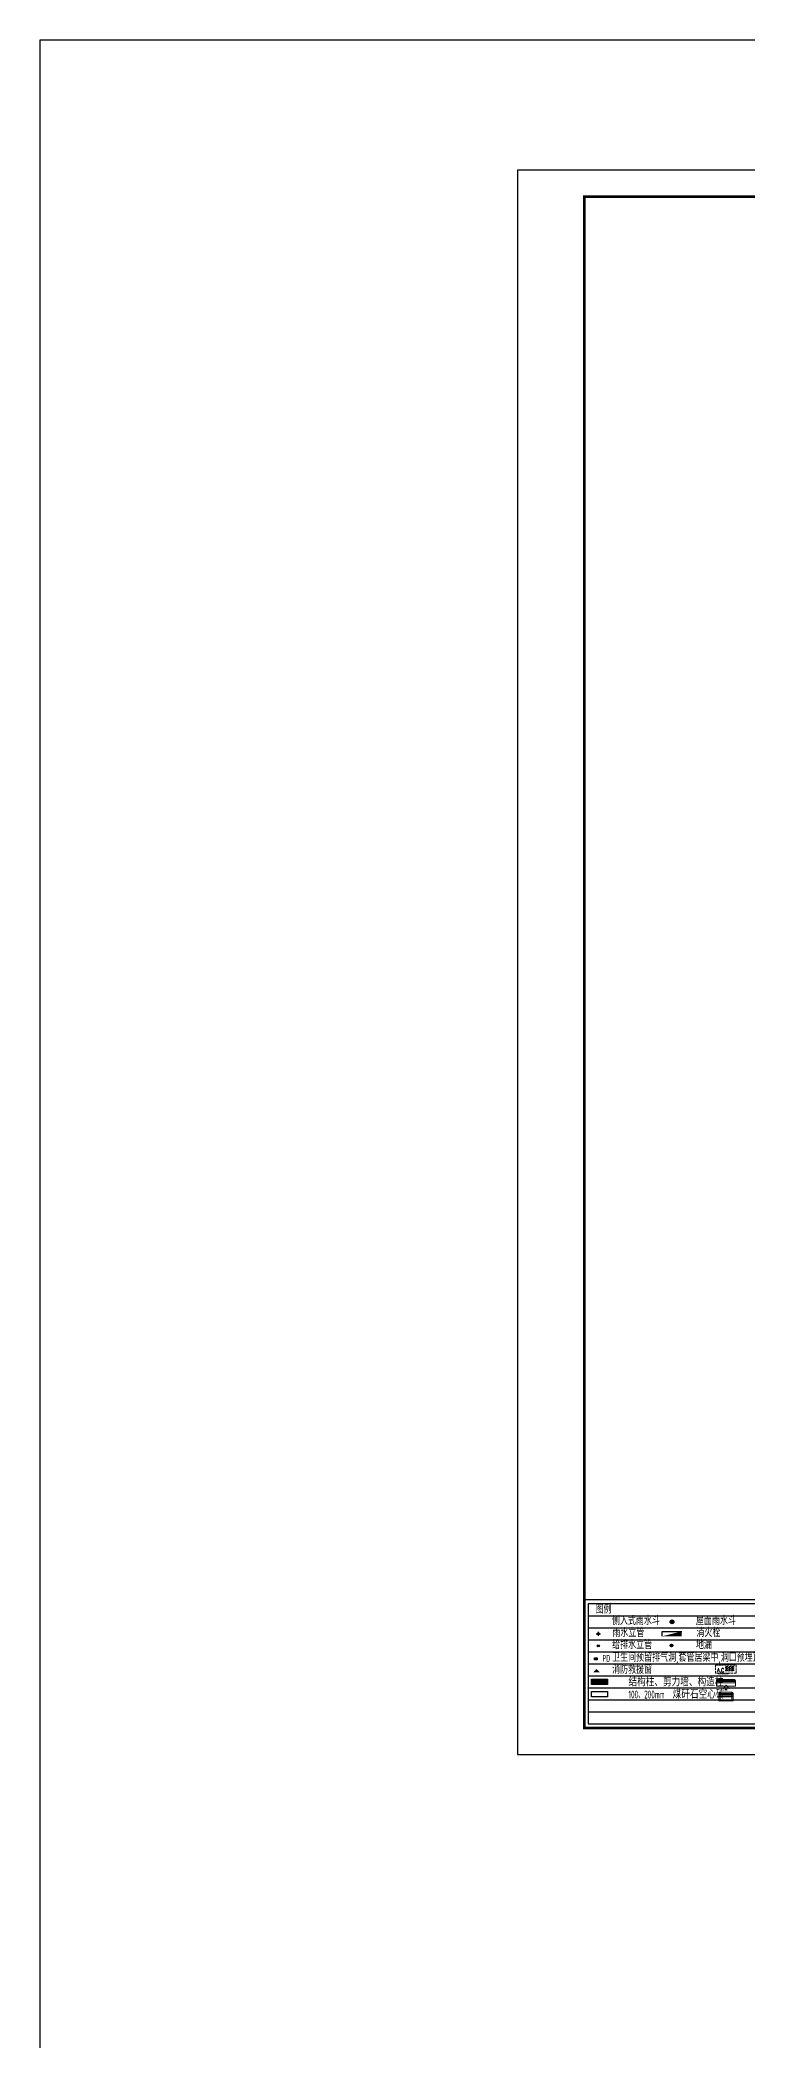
# Model space of a CAD drawing. Extents: x 1188826 to 1909461, y 608442 to 1651179.
# Drawn here: x 1454055 to 1480564, y 1101618 to 1176593 of the extents above; entities that cross this region are included whole.
import ezdxf

# ---------------------------------------------------------------- set-up
doc = ezdxf.new("R2010")
doc.units = 0
doc.header["$LTSCALE"] = 1000
doc.header["$MEASUREMENT"] = 0
for name, pattern in [('__DASH', [0.35, 0.25, -0.1]), ('CONTINOUS', [0]), ('DASH', [0.35, 0.25, -0.1])]:
    doc.linetypes.add(name, pattern=pattern)
for name, color, linetype in [('00-地漏', 43, 'Continuous'), ('__0', 7, 'Continuous'), ('AE-FLDR-ROOF', 61, 'Continuous'), ('PUB_TEXT', 4, 'Continuous'), ('Z3-建筑外边线', 157, 'Continuous'), ('保温', 6, 'Continuous'), ('图框', 140, 'Continuous'), ('地漏', 43, 'Continuous'), ('房间名称', 255, 'Continuous'), ('留孔', 1, 'Continuous'), ('看线', 8, 'Continuous'), ('雨水立管', 160, 'Continuous'), ('预留孔', 240, 'Continuous')]:
    doc.layers.add(name, color=color, linetype=linetype)
doc.layers.add('DIM_MODI', color=1, linetype='Continuous', plot=False)
doc.layers.add('消火栓', color=1, linetype='CONTINOUS', plot=False)
doc.layers.add('WALL', color=9, linetype='Continuous', lineweight=40)
doc.layers.add('平面-空调预留孔', color=173, linetype='Continuous', lineweight=15)
doc.styles.add('_TCH_DIM', font='SIMPLEX.shx', dxfattribs={"width": 0.7, "bigfont": 'GBCBIG.shx'})
doc.styles.get("Standard").update_dxf_attribs({"font": 'gbenor.shx', "bigfont": 'gbcbig.shx'})
doc.styles.add('房间名称', font='TSSDENG', dxfattribs={"width": 0.8, "bigfont": 'HZTXT'})

# ---------------------------------------------------------------- blocks, each defined once
blk = doc.blocks.new('地漏')
at = {"layer": '00-地漏', "color": 8}
for p, q in [((261881, 761590), (261803, 761667)), ((261912, 761607), (261820, 761699)), ((261929, 761636), (261846, 761715))]:
    blk.add_line(p, q, dxfattribs=at)
at = {"layer": '00-地漏'}
blk.add_ellipse((261866, 761653), major_axis=(-65, 0), ratio=1, start_param=-1.570626514069458, end_param=4.712558793110128, dxfattribs=at)
blk = doc.blocks.new('W-drain-1')
for p, q in [((-270, 30), (-210, 30)), ((-266, 45), (-214, 45)), ((-266, 15), (-214, 15)), ((-255, 56), (-255, 4)), ((-240, 60), (-240, 0)), ((-225, 56), (-225, 4))]:
    blk.add_line(p, q)
blk.add_circle((-240, 30), 30)
blk = doc.blocks.new('y')
at = {"layer": '雨水立管'}
for p, q in [((100, 0), (-100, 0)), ((0, 100), (0, -100))]:
    blk.add_line(p, q, dxfattribs=at)
for radius in [55, 29.7]:
    blk.add_circle((0, 0), radius, dxfattribs=at)
blk = doc.blocks.new('A$C346954FD')
at = {"layer": '消火栓'}
for p, q in [((650, 0), (0, 0)), ((650, 160), (650, 0))]:
    blk.add_line(p, q, dxfattribs=at)
blk.add_solid([(650, 160), (0, 0), (0, 160)], dxfattribs=at)
blk = doc.blocks.new('A$C1AAF19CD')
at = {"layer": '预留孔', "linetype": '__DASH', "ltscale": 0.2}
for p, q in [((35, -10), (235, 140)), ((235, -10), (35, 140))]:
    blk.add_line(p, q, dxfattribs=at)
blk.add_lwpolyline([(0, 65), (270, 65)], dxfattribs=at)
at = {"layer": '预留孔', "ltscale": 0.2}
blk.add_lwpolyline([(35, -10), (35, 140), (235, 140), (235, -10), (35, -10)], dxfattribs=at)
blk = doc.blocks.new('gsergvr')
at = {"layer": '平面-空调预留孔', "linetype": 'DASH', "ltscale": 0.3}
for p, q in [((34075, 17176), (34075, 17166)), ((34085, 17156), (34438, 17156)), ((34448, 17166), (34448, 17176))]:
    blk.add_line(p, q, dxfattribs=at)
blk.add_lwpolyline([(34729, 17176), (33989, 17176, -0.414214), (33969, 17196), (33969, 17466, -0.414214), (33989, 17486), (34729, 17486, -0.414214), (34749, 17466), (34749, 17196, -0.414214)], format="xyb", close=True, dxfattribs=at)
for points in [[(34679, 17515), (34260, 17515), (34260, 17500), (34679, 17500)], [(34658, 17428), (34343, 17428), (34343, 17399), (34658, 17399)], [(34658, 17362), (34343, 17362), (34343, 17333), (34658, 17333)], [(34658, 17296), (34343, 17296), (34343, 17267), (34658, 17267)]]:
    blk.add_lwpolyline(points, close=True, dxfattribs=at)
for centre, start, end in [((34085, 17166), 180, 270), ((34438, 17166), 270, 0)]:
    blk.add_arc(centre, 10, start, end, dxfattribs=at)
at = {"layer": '平面-空调预留孔', "linetype": 'DASH', "ltscale": 0.3, "style": '_TCH_DIM', "width": 0.705882}
blk.add_text('A.C', height=146.9, dxfattribs=at).set_placement((34028, 17216))
blk = doc.blocks.new('A$C001338C2')
for p, q in [((0, 249), (0, 22)), ((22, 0), (878, 0)), ((845, 304), (55, 304)), ((109, 215), (109, 304)), ((900, 22), (900, 249))]:
    blk.add_line(p, q)
at = {"lineweight": 5}
for p, q in [((900, 215), (0, 215)), ((900, 143), (0, 143)), ((865, 279), (144, 279)), ((144, 279), (144, 266)), ((387, 279), (144, 279)), ((144, 279), (144, 253)), ((144, 266), (865, 266)), ((144, 240), (144, 253)), ((144, 253), (865, 253)), ((865, 240), (144, 240)), ((387, 240), (387, 279)), ((622, 240), (387, 240)), ((865, 279), (622, 279)), ((622, 279), (622, 240)), ((865, 253), (865, 279)), ((865, 266), (865, 240))]:
    blk.add_line(p, q, dxfattribs=at)
for points in [[(89, 226), (22, 226, -0.414214), (17, 232), (17, 243, -0.414214), (22, 249), (89, 249, -0.414214), (95, 243), (95, 232, -0.414214)], [(73, 275), (57, 275, -0.414214), (51, 281), (51, 283, -0.414214), (57, 289), (73, 289, -0.414214), (79, 283), (79, 281, -0.414214)]]:
    blk.add_lwpolyline(points, format="xyb", close=True)
for centre, radius, start, end in [((55, 249), 55, 90, 180), ((22, 22), 22, 180, 270), ((845, 249), 55, 360, 90), ((878, 22), 22, 270, 360)]:
    blk.add_arc(centre, radius, start, end)
blk = doc.blocks.new('dasdasf1sa2f31as32f')
for p, q in [((-473, 260), (-339, 504)), ((0, 0), (-473, 260)), ((-270, 524), (-428, 237)), ((72, 132), (-401, 392)), ((93, 169), (-381, 428)), ((115, 208), (-359, 468)), ((135, 245), (-339, 505)), ((-270, 524), (114, 314)), ((-116, 586), (43, 640)), ((-23, 586), (-116, 586)), ((-23, 586), (-73, 493)), ((-31, 504), (-73, 493)), ((114, 314), (-44, 26)), ((-18, 463), (-31, 504)), ((32, 555), (-18, 463)), ((134, 244), (0, 0)), ((83, 477), (32, 555)), ((83, 477), (43, 640))]:
    blk.add_line(p, q)
for centre, start, end in [((-294, 479), 61.25933, 151.25933), ((89, 269), 331.25933, 61.25933)]:
    blk.add_arc(centre, 51.3, start, end)

msp = doc.modelspace()

# ---------------------------------------------------------------- hatches: boundary and pattern name
at = {"layer": 'WALL'}
msp.add_hatch(color=1, dxfattribs=at).paths.add_polyline_path([(1474924, 1115523), (1474804, 1115403), (1475044, 1115403)])
at = {"layer": '保温', "linetype": 'ByBlock', "ltscale": 10}
h = msp.add_hatch(color=8, dxfattribs=at)
h.dxf.hatch_style = 1
h.paths.add_polyline_path([(1475331, 1114944), (1475331, 1115144), (1474732, 1115144), (1474732, 1114944)])

# ---------------------------------------------------------------- linework, layer by layer
at = {"layer": '__0', "color": 4}
for points in [[(1474732, 1115144), (1475331, 1115144), (1475331, 1114944), (1474732, 1114944)], [(1474732, 1114682), (1475331, 1114682), (1475331, 1114482), (1474732, 1114482)]]:
    msp.add_lwpolyline(points, close=True, dxfattribs=at)
at = {"layer": 'DIM_MODI'}
msp.add_lwpolyline([(1454055, 1176593), (1577079, 1176593), (1577079, 1026642), (1454055, 1026642)], close=True, dxfattribs=at)
at = {"layer": '图框'}
msp.add_lwpolyline([(1471963, 1112319), (1556063, 1112319), (1556063, 1171719), (1471963, 1171719)], close=True, dxfattribs=at)
at = {"layer": '图框', "const_width": 100}
msp.add_lwpolyline([(1474463, 1113319), (1555063, 1113319), (1555063, 1170719), (1474463, 1170719)], close=True, dxfattribs=at)
at = {"layer": '地漏'}
for radius in [43.5, 20.1]:
    msp.add_circle((1474987, 1116394), radius, dxfattribs=at)
at = {"layer": '房间名称'}
for p, q in [((1507153, 1117969), (1474613, 1117969)), ((1474613, 1117969), (1474613, 1113469)), ((1474613, 1117519), (1484567, 1117519)), ((1474613, 1117069), (1484567, 1117069)), ((1474613, 1116619), (1484567, 1116619)), ((1474613, 1116169), (1484567, 1116169)), ((1474613, 1115719), (1484567, 1115719)), ((1474613, 1115269), (1484567, 1115269)), ((1474613, 1114819), (1484567, 1114819)), ((1474613, 1114369), (1484567, 1114369)), ((1474613, 1113919), (1484567, 1113919)), ((1474613, 1113469), (1507153, 1113469))]:
    msp.add_line(p, q, dxfattribs=at)
at = {"layer": '看线', "const_width": 50}
msp.add_lwpolyline([(1474463, 1118119), (1507303, 1118119), (1507303, 1113319), (1474463, 1113319)], close=True, dxfattribs=at)

# ---------------------------------------------------------------- block references
at = {"layer": '00-地漏', "xscale": 0.7839999991622756, "yscale": 0.7839999991622756, "zscale": 0.7839999991622756, "rotation": 270}
msp.add_blockref('地漏', (880599, 1321714), dxfattribs=at)
at = {"layer": 'AE-FLDR-ROOF', "xscale": 2.352000000094529, "yscale": 2.352000000094529, "zscale": 2.352000000094529}
msp.add_blockref('W-drain-1', (1478317, 1117223), dxfattribs=at)
at = {"layer": 'Z3-建筑外边线', "xscale": 1.119999999995343, "yscale": 1.119999999995343, "zscale": 1.119999999995343, "rotation": 180}
msp.add_blockref('A$C346954FD', (1478116, 1116933), dxfattribs=at)
at = {"layer": '平面-空调预留孔'}
msp.add_blockref('gsergvr', (1445413, 1098188), dxfattribs=at)
at = {"layer": '平面-空调预留孔', "xscale": -1, "rotation": 331.259331260931}
msp.add_blockref('dasdasf1sa2f31as32f', (1479511, 1114332), dxfattribs=at)
at = {"layer": '平面-空调预留孔', "xscale": -0.8000000000465646, "yscale": 0.8000000000465646, "zscale": 0.8000000000465646, "rotation": 359.9999997665698}
msp.add_blockref('A$C001338C2', (1480134, 1114888), dxfattribs=at)
at = {"layer": '留孔', "xscale": 0.5, "yscale": 0.5, "zscale": 0.5}
msp.add_blockref('A$C1AAF19CD', (1474823, 1115878), dxfattribs=at)
at = {"layer": '雨水立管', "xscale": 0.7839999991622756, "yscale": 0.7839999991622756, "zscale": 0.7839999991622756, "rotation": 90}
msp.add_blockref('y', (1474987, 1116844), dxfattribs=at)

# ---------------------------------------------------------------- texts
at = {"layer": 'PUB_TEXT', "style": '房间名称'}
for s, height, width, p in [('PD', 250, 0.56, (1475153, 1115801)), ('结构柱、剪力墙、构造柱', 300, 0.8, (1476119, 1114881)), ('100、200mm', 300, 0.56, (1476119, 1114419)), ('煤矸石空心砖', 300, 0.8, (1477776, 1114419))]:
    msp.add_text(s, height=height, dxfattribs=dict(at, width=width)).set_placement(p)
at = {"layer": '房间名称'}
for s, p in [('图例', (1474886, 1117607)), ('侧入式雨水斗', (1475499, 1117176)), ('屋面雨水斗', (1478650, 1117176)), ('给排水立管', (1475506, 1116275)), ('雨水立管', (1475515, 1116725)), ('地漏', (1478650, 1116276)), ('消火栓', (1478667, 1116731)), ('消防救援窗', (1475506, 1115351)), ('卫生间预留排气洞,套管居梁中,洞口预埋直径φ80钢套管,洞口内、外墙面配置PVC卡套。', (1475506, 1115801))]:
    msp.add_text(s, height=300, dxfattribs=at).set_placement(p)

doc.saveas('drawing.dxf')
